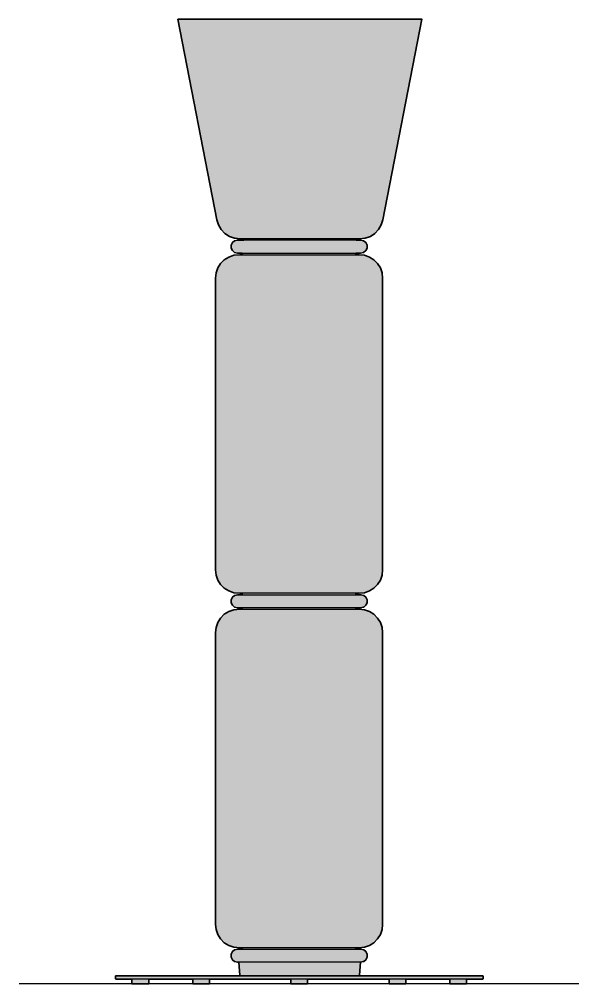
# Model space of a CAD drawing. Header units: millimetres. Extents: x 166 to 2046, y 45 to 2477.
# Drawn here: x 166 to 1003, y 1036 to 2477 of the extents above; entities that cross this region are included whole.
import ezdxf

# ---------------------------------------------------------------- set-up
doc = ezdxf.new("R2010")
doc.units = ezdxf.units.MM
doc.layers.add('Blocks', color=7, linetype='Continuous')
doc.layers.add('Blocks$Fill', color=7, linetype='Continuous', true_color=0xffffff)
for name, color, linetype, lineweight, true_color in [('Blocks$Inner', 7, 'Continuous', 25, 0x007f00), ('Blocks$Outline', 7, 'Continuous', 35, 0xff3f3f), ('Groud', 7, 'Continuous', 25, 0x243775)]:
    doc.layers.add(name, color=color, linetype=linetype, lineweight=lineweight, true_color=true_color)

# ---------------------------------------------------------------- blocks, each defined once
blk = doc.blocks.new('Noctambule Floor 2 High Cylinder Cone Floor Lamp Front')
at = {"layer": 'Blocks$Fill'}
blk.add_hatch(color=256, dxfattribs=at).paths.add_polyline_path([(517.1, 1114.1), (525.1, 1116.8), (531.9, 1121.2), (537.4, 1127), (541.5, 1133.9), (544, 1141.5), (602.2, 1441.2), (601.9, 1441.2), (237.3, 1441.2), (295.6, 1141.5), (298, 1133.9), (302.1, 1127), (307.6, 1121.2), (314.4, 1116.8), (321.9, 1114.1), (323.1, 1114.1), (330.1, 1113.2), (331.2, 1113.2), (333.8, 1113.2), (334.8, 1112.9), (335.5, 1112.2), (335.8, 1111.2), (326.6, 1111.2), (326.2, 1111.2), (322.1, 1110.3), (318.8, 1107.6), (316.9, 1103.7), (316.9, 1099.4), (318.8, 1095.5), (322.1, 1092.9), (326.6, 1091.9), (327.8, 1091.9), (333.6, 1091.9), (333.6, 1089.7), (333.6, 1089.7), (333.8, 1089.7), (333.8, 1089.7), (333, 1089.4), (330, 1089.4), (321.6, 1088.5), (320.8, 1088.5), (313.4, 1085.9), (306.7, 1081.8), (301.2, 1076.2), (297, 1069.6), (294.4, 1062.2), (293.6, 1054.4), (293.6, 618.4), (294.4, 610.6), (297, 603.2), (301.2, 596.6), (306.7, 591), (313.4, 586.9), (320.8, 584.3), (321.6, 584.3), (330.1, 583.4), (332.2, 583.4), (332.7, 583.4), (333.6, 583.2), (333.6, 581.2), (326.7, 581.2), (322, 580.3), (318.7, 577.6), (316.8, 573.7), (316.8, 569.4), (318.7, 565.5), (322, 562.9), (326.3, 561.9), (326.7, 561.9), (333.6, 561.9), (333.6, 559.9), (332.7, 559.7), (330, 559.7), (321.6, 558.8), (320.8, 558.8), (313.4, 556.2), (306.7, 552.1), (301.2, 546.5), (297, 539.9), (294.4, 532.5), (293.6, 524.7), (293.6, 88.7), (294.4, 80.9), (297, 73.5), (301.2, 66.9), (306.7, 61.3), (313.4, 57.2), (320.8, 54.6), (321.6, 54.6), (330.1, 53.7), (332.2, 53.7), (332.7, 53.7), (333.6, 53.5), (333.6, 51.5), (326.7, 51.5), (322, 50.6), (318.7, 47.9), (316.8, 44), (316.8, 39.7), (318.7, 35.8), (322, 33.2), (326.3, 32.2), (326.7, 32.2), (328.6, 32.2), (330, 12.9), (330.3, 12.3), (331, 12), (144.4, 12), (143.9, 11.5), (143.9, 7.5), (144.4, 7), (144.6, 7), (168.6, 7), (168.6, 0), (168.8, 0), (193.6, 0), (193.6, 7), (259.4, 7), (259.4, 0), (259.6, 0), (284.4, 0), (284.4, 7), (406.3, 7), (406.3, 0), (406.5, 0), (431.3, 0), (431.3, 7), (553.3, 7), (553.3, 0), (553.5, 0), (578.3, 0), (578.3, 7), (644.1, 7), (644.1, 0), (644.3, 0), (669.1, 0), (669.1, 7), (693.4, 7), (693.9, 7.5), (693.9, 11.5), (693.4, 12), (693.2, 12), (508.1, 12), (508.7, 12.3), (509.1, 12.9), (510.5, 32.2), (510.5, 32.2), (514.5, 33.2), (515.1, 33.2), (518.4, 35.8), (520.3, 39.7), (520.3, 44), (518.4, 47.9), (515.1, 50.6), (510.9, 51.5), (510.7, 51.5), (503.6, 51.5), (503.6, 53.5), (504.5, 53.7), (508.6, 53.7), (516.3, 54.6), (523.7, 57.2), (530.4, 61.3), (535.9, 66.9), (540.1, 73.5), (542.7, 80.9), (543.5, 88.7), (543.5, 524.7), (542.7, 532.5), (540.1, 539.9), (535.9, 546.5), (530.4, 552.1), (523.7, 556.2), (516.3, 558.8), (508.6, 559.7), (508.5, 559.7), (504.5, 559.7), (503.6, 559.9), (503.6, 561.9), (510.5, 561.9), (514.5, 562.9), (515.1, 562.9), (518.4, 565.5), (520.3, 569.4), (520.3, 573.7), (518.4, 577.6), (515.1, 580.3), (510.9, 581.2), (510.7, 581.2), (503.6, 581.2), (503.6, 583.2), (504.5, 583.4), (508.6, 583.4), (516.3, 584.3), (523.7, 586.9), (530.4, 591), (535.9, 596.6), (540.1, 603.2), (542.7, 610.6), (543.5, 618.4), (543.5, 1054.4), (542.7, 1062.2), (540.1, 1069.6), (535.9, 1076.2), (530.4, 1081.8), (523.7, 1085.9), (516.3, 1088.5), (508.6, 1089.4), (508.5, 1089.4), (504.5, 1089.4), (503.3, 1089.7), (503.3, 1089.7), (503.3, 1089.7), (503.6, 1089.7), (503.6, 1091.9), (510.6, 1091.9), (515, 1092.9), (518.3, 1095.5), (520.2, 1099.4), (520.2, 1103.7), (518.3, 1107.6), (515, 1110.3), (515, 1110.3), (510.4, 1111.2), (509, 1111.2), (503.7, 1111.2), (504, 1112.2), (504.7, 1112.9), (505.4, 1113.2), (509.1, 1113.2)], flags=0)
at = {"layer": 'Blocks$Inner'}
blk.add_line((330, 12.9), (328.6, 32.2), dxfattribs=at)
for points in [[(517.1, 1114.1), (509.1, 1113.2), (507.8, 1113.2), (505.5, 1113.2), (502.5, 1113.2), (498.6, 1113.2), (494, 1113.2), (488.7, 1113.2), (482.7, 1113.2), (476.1, 1113.2), (469, 1113.2), (461.4, 1113.2), (453.4, 1113.2), (445.1, 1113.2), (436.5, 1113.2), (427.7, 1113.2), (418.9, 1113.2), (410.1, 1113.2), (401.4, 1113.2), (392.9, 1113.2), (384.6, 1113.2), (376.7, 1113.2), (365.9, 1113.2), (360.3, 1113.2), (354.8, 1113.2), (349.6, 1113.2), (344.6, 1113.2), (340.2, 1113.2), (336.4, 1113.2), (333.4, 1113.2), (331.2, 1113.2), (330.1, 1113.2), (323.1, 1114.1), (321.9, 1114.1), (314.4, 1116.8), (307.6, 1121.2), (302.1, 1127), (298, 1133.9), (295.6, 1141.5), (237.3, 1441.2), (237.7, 1441.2), (239.1, 1441.2), (242.6, 1441.2), (247, 1441.2), (251.9, 1441.2), (256.9, 1441.2), (261.8, 1441.2), (266.6, 1441.2), (271, 1441.2), (275.2, 1441.2), (279, 1441.2), (282.5, 1441.2), (288.8, 1441.2), (299, 1441.2), (310, 1441.2), (320.9, 1441.2), (332.3, 1441.2), (348.4, 1441.2), (363.1, 1441.2), (376.2, 1441.2), (387.8, 1441.2), (398.1, 1441.2), (407.1, 1441.2), (415.1, 1441.2), (422, 1441.2), (428.1, 1441.2), (433.5, 1441.2), (442.8, 1441.2), (456.7, 1441.2), (470.5, 1441.2), (484.7, 1441.2), (496.7, 1441.2), (506.8, 1441.2), (515.4, 1441.2), (522.7, 1441.2), (528.8, 1441.2), (534.1, 1441.2), (538.6, 1441.2), (546.1, 1441.2), (551.5, 1441.2), (559.2, 1441.2), (566.4, 1441.2), (576.4, 1441.2), (583.8, 1441.2), (589.3, 1441.2), (593.3, 1441.2), (596.3, 1441.2), (598.4, 1441.2), (599.8, 1441.2), (600.8, 1441.2), (601.5, 1441.2), (601.9, 1441.2), (602.2, 1441.2), (544, 1141.5), (541.5, 1133.9), (537.4, 1127), (531.9, 1121.2), (525.1, 1116.8)], [(516.3, 584.3), (508.6, 583.4), (506.7, 583.4), (504.4, 583.4), (501.4, 583.4), (497.5, 583.4), (492.9, 583.4), (487.6, 583.4), (481.6, 583.4), (475, 583.4), (467.9, 583.4), (460.3, 583.4), (452.2, 583.4), (443.9, 583.4), (435.3, 583.4), (426.6, 583.4), (417.7, 583.4), (408.9, 583.4), (400.2, 583.4), (391.6, 583.4), (383.4, 583.4), (375.4, 583.4), (367.9, 583.4), (360.8, 583.4), (354.3, 583.4), (348.5, 583.4), (343.3, 583.4), (338.8, 583.4), (335.1, 583.4), (332.2, 583.4), (330.1, 583.4), (321.6, 584.3), (320.8, 584.3), (313.4, 586.9), (306.7, 591), (301.2, 596.6), (297, 603.2), (294.4, 610.6), (293.6, 618.4), (293.6, 1054.4), (294.4, 1062.2), (297, 1069.6), (301.2, 1076.2), (306.7, 1081.8), (313.4, 1085.9), (320.8, 1088.5), (321.6, 1088.5), (330, 1089.4), (332.1, 1089.4), (334.4, 1089.4), (336.9, 1089.4), (339.5, 1089.4), (341.9, 1089.4), (344.2, 1089.4), (346.4, 1089.4), (350.5, 1089.4), (353.8, 1089.4), (359.2, 1089.4), (365, 1089.4), (372.4, 1089.4), (379.1, 1089.4), (385.3, 1089.4), (390.8, 1089.4), (395.7, 1089.4), (400.1, 1089.4), (403.9, 1089.4), (407.3, 1089.4), (413.3, 1089.4), (422.4, 1089.4), (431.5, 1089.4), (440.2, 1089.4), (447.6, 1089.4), (453.8, 1089.4), (459.2, 1089.4), (463.7, 1089.4), (467.5, 1089.4), (470.7, 1089.4), (473.5, 1089.4), (478.1, 1089.4), (484.6, 1089.4), (490.5, 1089.4), (498.8, 1089.4), (501.4, 1089.4), (504.1, 1089.4), (506, 1089.4), (507.2, 1089.4), (508.5, 1089.4), (508.6, 1089.4), (516.3, 1088.5), (523.7, 1085.9), (530.4, 1081.8), (535.9, 1076.2), (540.1, 1069.6), (542.7, 1062.2), (543.5, 1054.4), (543.5, 618.4), (542.7, 610.6), (540.1, 603.2), (535.9, 596.6), (530.4, 591), (523.7, 586.9)], [(510.7, 581.2), (510.9, 581.2), (515.1, 580.3), (518.4, 577.6), (520.3, 573.7), (520.3, 569.4), (518.4, 565.5), (515.1, 562.9), (514.5, 562.9), (510.5, 561.9), (509.3, 561.9), (507.2, 561.9), (504.2, 561.9), (500.4, 561.9), (495.8, 561.9), (490.5, 561.9), (484.5, 561.9), (477.8, 561.9), (470.6, 561.9), (462.8, 561.9), (450.9, 561.9), (443.9, 561.9), (436.3, 561.9), (428.1, 561.9), (419.5, 561.9), (410.6, 561.9), (401.4, 561.9), (394.4, 561.9), (387.4, 561.9), (382.8, 561.9), (373.8, 561.9), (365.1, 561.9), (359, 561.9), (353.3, 561.9), (349.7, 561.9), (343.1, 561.9), (337.5, 561.9), (333, 561.9), (329.6, 561.9), (327.8, 561.9), (326.7, 561.9), (326.3, 561.9), (322, 562.9), (318.7, 565.5), (316.8, 569.4), (316.8, 573.7), (318.7, 577.6), (322, 580.3), (326.7, 581.2), (328.2, 581.2), (330.4, 581.2), (333.6, 581.2), (337.5, 581.2), (342.2, 581.2), (347.7, 581.2), (353.9, 581.2), (360.6, 581.2), (368, 581.2), (375.8, 581.2), (384, 581.2), (392.6, 581.2), (401.4, 581.2), (410.3, 581.2), (419.4, 581.2), (428.4, 581.2), (437.4, 581.2), (446.2, 581.2), (454.7, 581.2), (462.8, 581.2), (470.6, 581.2), (476.9, 581.2), (482.1, 581.2), (486.3, 581.2), (489.8, 581.2), (492.6, 581.2), (495, 581.2), (496.9, 581.2), (500, 581.2), (504, 581.2), (507.1, 581.2), (508.9, 581.2), (510.1, 581.2)], [(516.3, 54.6), (508.6, 53.7), (506.7, 53.7), (504.4, 53.7), (501.4, 53.7), (497.5, 53.7), (492.9, 53.7), (487.6, 53.7), (481.6, 53.7), (475, 53.7), (467.9, 53.7), (460.3, 53.7), (452.2, 53.7), (443.9, 53.7), (435.3, 53.7), (426.6, 53.7), (417.7, 53.7), (408.9, 53.7), (400.2, 53.7), (391.6, 53.7), (383.4, 53.7), (375.4, 53.7), (367.9, 53.7), (360.8, 53.7), (354.3, 53.7), (348.5, 53.7), (343.3, 53.7), (338.8, 53.7), (335.1, 53.7), (332.2, 53.7), (330.1, 53.7), (321.6, 54.6), (320.8, 54.6), (313.4, 57.2), (306.7, 61.3), (301.2, 66.9), (297, 73.5), (294.4, 80.9), (293.6, 88.7), (293.6, 524.7), (294.4, 532.5), (297, 539.9), (301.2, 546.5), (306.7, 552.1), (313.4, 556.2), (320.8, 558.8), (321.6, 558.8), (330, 559.7), (332.1, 559.7), (334.4, 559.7), (336.9, 559.7), (339.5, 559.7), (341.9, 559.7), (344.2, 559.7), (346.4, 559.7), (350.5, 559.7), (353.8, 559.7), (359.2, 559.7), (365, 559.7), (372.4, 559.7), (379.1, 559.7), (385.3, 559.7), (390.8, 559.7), (395.7, 559.7), (400.1, 559.7), (403.9, 559.7), (407.3, 559.7), (413.3, 559.7), (422.4, 559.7), (431.5, 559.7), (440.2, 559.7), (447.6, 559.7), (453.8, 559.7), (459.2, 559.7), (463.7, 559.7), (467.5, 559.7), (470.7, 559.7), (473.5, 559.7), (478.1, 559.7), (484.6, 559.7), (490.5, 559.7), (498.8, 559.7), (501.4, 559.7), (504.1, 559.7), (506, 559.7), (507.2, 559.7), (508.5, 559.7), (508.6, 559.7), (516.3, 558.8), (523.7, 556.2), (530.4, 552.1), (535.9, 546.5), (540.1, 539.9), (542.7, 532.5), (543.5, 524.7), (543.5, 88.7), (542.7, 80.9), (540.1, 73.5), (535.9, 66.9), (530.4, 61.3), (523.7, 57.2)], [(510.7, 51.5), (510.9, 51.5), (515.1, 50.6), (518.4, 47.9), (520.3, 44), (520.3, 39.7), (518.4, 35.8), (515.1, 33.2), (514.5, 33.2), (510.5, 32.2), (509.3, 32.2), (507.2, 32.2), (504.2, 32.2), (500.4, 32.2), (495.8, 32.2), (490.5, 32.2), (484.5, 32.2), (477.8, 32.2), (470.6, 32.2), (462.8, 32.2), (450.9, 32.2), (443.9, 32.2), (436.3, 32.2), (428.1, 32.2), (419.5, 32.2), (410.6, 32.2), (401.4, 32.2), (394.4, 32.2), (387.4, 32.2), (382.8, 32.2), (373.8, 32.2), (365.1, 32.2), (359, 32.2), (353.3, 32.2), (349.7, 32.2), (343.1, 32.2), (337.5, 32.2), (333, 32.2), (329.6, 32.2), (327.8, 32.2), (326.7, 32.2), (326.3, 32.2), (322, 33.2), (318.7, 35.8), (316.8, 39.7), (316.8, 44), (318.7, 47.9), (322, 50.6), (326.7, 51.5), (328.2, 51.5), (330.4, 51.5), (333.6, 51.5), (337.5, 51.5), (342.2, 51.5), (347.7, 51.5), (353.9, 51.5), (360.6, 51.5), (368, 51.5), (375.8, 51.5), (384, 51.5), (392.6, 51.5), (401.4, 51.5), (410.3, 51.5), (419.4, 51.5), (428.4, 51.5), (437.4, 51.5), (446.2, 51.5), (454.7, 51.5), (462.8, 51.5), (470.6, 51.5), (476.9, 51.5), (482.1, 51.5), (486.3, 51.5), (489.8, 51.5), (492.6, 51.5), (495, 51.5), (496.9, 51.5), (500, 51.5), (504, 51.5), (507.1, 51.5), (508.9, 51.5), (510.1, 51.5)], [(693.9, 11.5), (693.9, 7.5), (693.4, 7), (693.1, 7), (692.5, 7), (691.8, 7), (690.9, 7), (689, 7), (687.2, 7), (683.9, 7), (679.9, 7), (672.1, 7), (663.9, 7), (655.7, 7), (647.8, 7), (640.3, 7), (633.4, 7), (627, 7), (621.2, 7), (616, 7), (611.3, 7), (602.7, 7), (589.2, 7), (574.9, 7), (557.3, 7), (541.4, 7), (527, 7), (514.1, 7), (502.6, 7), (492.5, 7), (483.5, 7), (475.6, 7), (468.6, 7), (456.3, 7), (447, 7), (433, 7), (418.9, 7), (403.3, 7), (389.8, 7), (378, 7), (367.8, 7), (358.9, 7), (351.2, 7), (344.4, 7), (332.8, 7), (324.2, 7), (311.4, 7), (298.9, 7), (279.1, 7), (262.6, 7), (248.9, 7), (237.4, 7), (227.9, 7), (219.8, 7), (213.1, 7), (207.4, 7), (202.6, 7), (198.5, 7), (191.7, 7), (182.3, 7), (173.8, 7), (168, 7), (162.8, 7), (155.3, 7), (150.3, 7), (147.2, 7), (145.4, 7), (144.6, 7), (144.4, 7), (143.9, 7.5), (143.9, 11.5), (144.4, 12), (144.7, 12), (145.2, 12), (146, 12), (146.8, 12), (148.8, 12), (150.6, 12), (153.9, 12), (157.9, 12), (165.7, 12), (173.9, 12), (182.1, 12), (190, 12), (197.4, 12), (204.4, 12), (210.7, 12), (216.5, 12), (221.8, 12), (226.5, 12), (235.1, 12), (248.6, 12), (262.9, 12), (280.4, 12), (296.4, 12), (310.8, 12), (323.7, 12), (335.1, 12), (345.3, 12), (354.3, 12), (362.2, 12), (369.2, 12), (381.5, 12), (390.8, 12), (404.8, 12), (418.9, 12), (434.4, 12), (448, 12), (459.8, 12), (470, 12), (478.9, 12), (486.6, 12), (493.3, 12), (505, 12), (513.6, 12), (526.4, 12), (538.9, 12), (558.7, 12), (575.2, 12), (588.9, 12), (600.3, 12), (609.9, 12), (618, 12), (624.7, 12), (630.4, 12), (635.2, 12), (639.2, 12), (646.1, 12), (655.5, 12), (664, 12), (669.8, 12), (675, 12), (682.5, 12), (687.5, 12), (690.6, 12), (692.4, 12), (693.2, 12), (693.4, 12)]]:
    blk.add_lwpolyline(points, close=True, dxfattribs=at)
for points in [[(326.6, 1111.2), (326.2, 1111.2), (322.1, 1110.3), (318.8, 1107.6), (316.9, 1103.7), (316.9, 1099.4), (318.8, 1095.5), (322.1, 1092.9), (326.6, 1091.9), (327.8, 1091.9), (329.9, 1091.9), (332.9, 1091.9), (336.7, 1091.9), (341.3, 1091.9), (346.6, 1091.9), (352.7, 1091.9), (359.3, 1091.9), (366.6, 1091.9), (374.3, 1091.9), (382.4, 1091.9), (390.9, 1091.9), (399.7, 1091.9), (408.7, 1091.9), (417.7, 1091.9), (426.8, 1091.9), (435.7, 1091.9), (444.6, 1091.9), (453.1, 1091.9), (461.3, 1091.9), (469.2, 1091.9), (476.5, 1091.9), (483.3, 1091.9), (489.4, 1091.9), (494.9, 1091.9), (499.6, 1091.9), (505.1, 1091.9), (508, 1091.9), (509.8, 1091.9), (510.6, 1091.9), (515, 1092.9), (518.3, 1095.5), (520.2, 1099.4), (520.2, 1103.7), (518.3, 1107.6), (515, 1110.3), (515, 1110.3), (510.4, 1111.2), (509, 1111.2), (506.7, 1111.2), (503.6, 1111.2), (499.6, 1111.2), (492.5, 1111.2), (487.9, 1111.2), (482.4, 1111.2), (476.3, 1111.2), (469.3, 1111.2), (461.6, 1111.2), (453.1, 1111.2), (448.7, 1111.2), (441.7, 1111.2), (434.5, 1111.2), (424.5, 1111.2), (414.3, 1111.2), (409.2, 1111.2), (401.4, 1111.2), (393.8, 1111.2), (383.8, 1111.2), (374.3, 1111.2), (365.3, 1111.2), (357.1, 1111.2), (353.3, 1111.2), (348, 1111.2), (343.2, 1111.2), (337.8, 1111.2), (333.4, 1111.2), (331.6, 1111.2), (329.4, 1111.2), (327.8, 1111.2), (326.6, 1111.2), (322.1, 1110.3)], [(505.4, 1113.2), (504.7, 1112.9), (504, 1112.2), (503.7, 1111.2), (503.7, 1111.2), (503.6, 1111.2), (502.9, 1111.2), (501.1, 1111.2), (498.3, 1111.2), (495, 1111.2), (491.5, 1111.2), (488.1, 1111.2), (484.7, 1111.2), (481.6, 1111.2), (478.7, 1111.2), (476, 1111.2), (471.1, 1111.2), (463.1, 1111.2), (454.5, 1111.2), (446.8, 1111.2), (439.9, 1111.2), (433.8, 1111.2), (428.4, 1111.2), (423.6, 1111.2), (419.4, 1111.2), (415.8, 1111.2), (409.4, 1111.2), (399.9, 1111.2), (390.6, 1111.2), (379.5, 1111.2), (372.4, 1111.2), (366.7, 1111.2), (362, 1111.2), (358.1, 1111.2), (355, 1111.2), (352.4, 1111.2), (350.3, 1111.2), (346.9, 1111.2), (342.6, 1111.2), (339.2, 1111.2), (337.6, 1111.2), (336.5, 1111.2), (336, 1111.2), (335.8, 1111.2), (335.5, 1112.2), (334.8, 1112.9), (333.8, 1113.2)], [(333.6, 1091.9), (333.6, 1089.7), (333.6, 1089.7), (333.8, 1089.7), (333.8, 1089.7), (333.8, 1089.7), (333, 1089.4)], [(503.5, 1091.9), (503.6, 1091.9), (503.6, 1089.7), (503.3, 1089.7), (503.3, 1089.7), (503.3, 1089.7), (504.5, 1089.4)], [(333.6, 581.2), (333.6, 583.2), (332.7, 583.4), (332.6, 583.4)], [(504.5, 583.4), (503.6, 583.2), (503.6, 581.2)], [(333.6, 561.9), (333.6, 559.9), (332.7, 559.7), (332.6, 559.7)], [(504.5, 559.7), (503.6, 559.9), (503.6, 561.9)], [(333.6, 51.5), (333.6, 53.5), (332.7, 53.7), (332.6, 53.7)], [(504.5, 53.7), (503.6, 53.5), (503.6, 51.5)], [(508.7, 12.3), (509.1, 12.9), (510.5, 32.2)], [(193.6, 7), (193.6, 0), (193.3, 0), (192.3, 0), (191.2, 0), (188.5, 0), (185, 0), (182.1, 0), (179.2, 0), (177.3, 0), (173.8, 0), (171, 0), (169.6, 0), (168.8, 0), (168.6, 0), (168.6, 7)], [(284.4, 7), (284.4, 0), (284.1, 0), (283.1, 0), (282.1, 0), (279.3, 0), (275.8, 0), (272.9, 0), (270, 0), (268.1, 0), (264.6, 0), (261.8, 0), (260.4, 0), (259.6, 0), (259.4, 0), (259.4, 7)], [(508, 12), (508.1, 12), (508.7, 12.3), (508, 12), (507.6, 12), (506.4, 12), (504.6, 12), (502.3, 12), (499.8, 12), (497.4, 12), (495, 12), (492.7, 12), (490.5, 12), (486.5, 12), (479.8, 12), (472.3, 12), (465, 12), (458.3, 12), (452.3, 12), (446.9, 12), (442, 12), (437.7, 12), (433.9, 12), (427.2, 12), (422.2, 12), (414.5, 12), (406.8, 12), (398.3, 12), (391, 12), (384.8, 12), (379.6, 12), (375.2, 12), (371.4, 12), (368.2, 12), (362.8, 12), (359, 12), (353.7, 12), (348.8, 12), (341.8, 12), (338, 12), (335.4, 12), (333.6, 12), (332.4, 12), (331.6, 12), (331.2, 12), (331, 12), (330.3, 12.3), (330, 12.9)], [(431.3, 7), (431.3, 0), (431, 0), (430, 0), (429, 0), (426.2, 0), (422.7, 0), (419.8, 0), (416.9, 0), (415, 0), (411.5, 0), (408.7, 0), (407.3, 0), (406.5, 0), (406.3, 0), (406.3, 7)], [(578.3, 7), (578.3, 0), (578, 0), (577, 0), (575.9, 0), (573.2, 0), (569.7, 0), (566.8, 0), (563.9, 0), (562, 0), (558.5, 0), (555.7, 0), (554.3, 0), (553.5, 0), (553.3, 0), (553.3, 7)], [(669.1, 7), (669.1, 0), (668.8, 0), (667.8, 0), (666.8, 0), (664, 0), (660.5, 0), (657.6, 0), (654.7, 0), (652.8, 0), (649.3, 0), (646.5, 0), (645.1, 0), (644.3, 0), (644.1, 0), (644.1, 7)]]:
    blk.add_lwpolyline(points, dxfattribs=at)
at = {"layer": 'Blocks$Outline'}
for points in [[(517.1, 1114.1), (525.1, 1116.8), (531.9, 1121.2), (537.4, 1127), (541.5, 1133.9), (544, 1141.5), (602.2, 1441.2), (601.9, 1441.2), (601.5, 1441.2), (600.8, 1441.2), (599.8, 1441.2), (598.4, 1441.2), (596.3, 1441.2), (593.3, 1441.2), (589.3, 1441.2), (583.8, 1441.2), (576.4, 1441.2), (566.4, 1441.2), (559.2, 1441.2), (551.5, 1441.2), (546.1, 1441.2), (538.6, 1441.2), (534.1, 1441.2), (528.8, 1441.2), (522.7, 1441.2), (515.4, 1441.2), (506.8, 1441.2), (496.7, 1441.2), (484.7, 1441.2), (470.5, 1441.2), (456.7, 1441.2), (442.8, 1441.2), (433.5, 1441.2), (428.1, 1441.2), (422, 1441.2), (415.1, 1441.2), (407.1, 1441.2), (398.1, 1441.2), (387.8, 1441.2), (376.2, 1441.2), (363.1, 1441.2), (348.4, 1441.2), (332.3, 1441.2), (320.9, 1441.2), (310, 1441.2), (299, 1441.2), (288.8, 1441.2), (282.5, 1441.2), (279, 1441.2), (275.2, 1441.2), (271, 1441.2), (266.6, 1441.2), (261.8, 1441.2), (256.9, 1441.2), (251.9, 1441.2), (247, 1441.2), (242.6, 1441.2), (239.1, 1441.2), (237.7, 1441.2), (237.3, 1441.2), (295.6, 1141.5), (298, 1133.9), (302.1, 1127), (307.6, 1121.2), (314.4, 1116.8), (321.9, 1114.1), (323.1, 1114.1), (330.1, 1113.2), (331.2, 1113.2), (333.4, 1113.2), (333.8, 1113.2)], [(326.6, 1111.2), (326.2, 1111.2), (322.1, 1110.3), (318.8, 1107.6), (316.9, 1103.7), (316.9, 1099.4), (318.8, 1095.5), (322.1, 1092.9), (326.6, 1091.9), (327.8, 1091.9), (329.9, 1091.9), (332.9, 1091.9), (333.6, 1091.9)], [(335.8, 1111.2), (333.4, 1111.2), (331.6, 1111.2), (329.4, 1111.2), (327.8, 1111.2), (326.6, 1111.2)], [(333.8, 1113.2), (334.8, 1112.9), (335.5, 1112.2), (335.8, 1111.2)], [(503.6, 1091.9), (505.1, 1091.9), (508, 1091.9), (509.8, 1091.9), (510.6, 1091.9), (515, 1092.9), (518.3, 1095.5), (520.2, 1099.4), (520.2, 1103.7), (518.3, 1107.6), (515, 1110.3), (515, 1110.3), (510.4, 1111.2), (509, 1111.2), (506.7, 1111.2), (503.7, 1111.2)], [(503.7, 1111.2), (504, 1112.2), (504.7, 1112.9), (505.4, 1113.2)], [(505.4, 1113.2), (505.5, 1113.2), (507.8, 1113.2), (509.1, 1113.2), (517.1, 1114.1)], [(333, 1089.4), (332.1, 1089.4), (330, 1089.4), (321.6, 1088.5), (320.8, 1088.5), (313.4, 1085.9), (306.7, 1081.8), (301.2, 1076.2), (297, 1069.6), (294.4, 1062.2), (293.6, 1054.4), (293.6, 618.4), (294.4, 610.6), (297, 603.2), (301.2, 596.6), (306.7, 591), (313.4, 586.9), (320.8, 584.3), (321.6, 584.3), (330.1, 583.4), (332.2, 583.4), (332.7, 583.4)], [(333.6, 1091.9), (333.6, 1089.7), (333.6, 1089.7), (333.8, 1089.7), (333.8, 1089.7), (333.8, 1089.7), (333, 1089.4)], [(504.5, 1089.4), (503.3, 1089.7), (503.3, 1089.7), (503.3, 1089.7), (503.6, 1089.7), (503.6, 1091.9)], [(516.3, 584.3), (523.7, 586.9), (530.4, 591), (535.9, 596.6), (540.1, 603.2), (542.7, 610.6), (543.5, 618.4), (543.5, 1054.4), (542.7, 1062.2), (540.1, 1069.6), (535.9, 1076.2), (530.4, 1081.8), (523.7, 1085.9), (516.3, 1088.5), (508.6, 1089.4), (508.5, 1089.4), (507.2, 1089.4), (506, 1089.4), (504.5, 1089.4)], [(333.6, 581.2), (330.4, 581.2), (328.2, 581.2), (326.7, 581.2), (322, 580.3), (318.7, 577.6), (316.8, 573.7), (316.8, 569.4), (318.7, 565.5), (322, 562.9), (326.3, 561.9), (326.7, 561.9), (327.8, 561.9), (329.6, 561.9), (333, 561.9), (333.6, 561.9)], [(332.7, 583.4), (333.6, 583.2)], [(333.6, 583.2), (333.6, 581.2)], [(503.6, 583.2), (504.5, 583.4)], [(503.6, 581.2), (503.6, 583.2)], [(503.6, 561.9), (504.2, 561.9), (507.2, 561.9), (509.3, 561.9), (510.5, 561.9), (514.5, 562.9), (515.1, 562.9), (518.4, 565.5), (520.3, 569.4), (520.3, 573.7), (518.4, 577.6), (515.1, 580.3), (510.9, 581.2), (510.7, 581.2)], [(510.7, 581.2), (510.1, 581.2), (508.9, 581.2), (507.1, 581.2), (504, 581.2), (503.6, 581.2)], [(504.5, 583.4), (506.7, 583.4), (508.6, 583.4), (516.3, 584.3)], [(332.7, 559.7), (332.1, 559.7), (330, 559.7), (321.6, 558.8), (320.8, 558.8), (313.4, 556.2), (306.7, 552.1), (301.2, 546.5), (297, 539.9), (294.4, 532.5), (293.6, 524.7), (293.6, 88.7), (294.4, 80.9), (297, 73.5), (301.2, 66.9), (306.7, 61.3), (313.4, 57.2), (320.8, 54.6), (321.6, 54.6), (330.1, 53.7), (332.2, 53.7), (332.7, 53.7)], [(333.6, 559.9), (332.7, 559.7)], [(333.6, 561.9), (333.6, 559.9)], [(503.6, 559.9), (503.6, 561.9)], [(504.5, 559.7), (503.6, 559.9)], [(516.3, 54.6), (523.7, 57.2), (530.4, 61.3), (535.9, 66.9), (540.1, 73.5), (542.7, 80.9), (543.5, 88.7), (543.5, 524.7), (542.7, 532.5), (540.1, 539.9), (535.9, 546.5), (530.4, 552.1), (523.7, 556.2), (516.3, 558.8), (508.6, 559.7), (508.5, 559.7), (507.2, 559.7), (506, 559.7), (504.5, 559.7)], [(333.6, 51.5), (330.4, 51.5), (328.2, 51.5), (326.7, 51.5), (322, 50.6), (318.7, 47.9), (316.8, 44), (316.8, 39.7), (318.7, 35.8), (322, 33.2), (326.3, 32.2), (326.7, 32.2), (327.8, 32.2), (328.6, 32.2)], [(332.7, 53.7), (333.6, 53.5)], [(333.6, 53.5), (333.6, 51.5)], [(503.6, 53.5), (504.5, 53.7)], [(503.6, 51.5), (503.6, 53.5)], [(510.7, 51.5), (510.1, 51.5), (508.9, 51.5), (507.1, 51.5), (504, 51.5), (503.6, 51.5)], [(504.5, 53.7), (506.7, 53.7), (508.6, 53.7), (516.3, 54.6)], [(510.5, 32.2), (510.5, 32.2), (514.5, 33.2), (515.1, 33.2), (518.4, 35.8), (520.3, 39.7), (520.3, 44), (518.4, 47.9), (515.1, 50.6), (510.9, 51.5), (510.7, 51.5)], [(328.6, 32.2), (330, 12.9), (330.3, 12.3), (331, 12)], [(508.7, 12.3), (509.1, 12.9), (510.5, 32.2)], [(331, 12), (323.7, 12), (310.8, 12), (296.4, 12), (280.4, 12), (262.9, 12), (248.6, 12), (235.1, 12), (226.5, 12), (221.8, 12), (216.5, 12), (210.7, 12), (204.4, 12), (197.4, 12), (190, 12), (182.1, 12), (173.9, 12), (165.7, 12), (157.9, 12), (153.9, 12), (150.6, 12), (148.8, 12), (146.8, 12), (146, 12), (145.2, 12), (144.7, 12), (144.4, 12), (143.9, 11.5), (143.9, 7.5), (144.4, 7), (144.6, 7), (145.4, 7), (147.2, 7), (150.3, 7), (155.3, 7), (162.8, 7), (168, 7), (168.6, 7)], [(168.6, 7), (168.6, 0), (168.8, 0), (169.6, 0), (171, 0), (173.8, 0), (177.3, 0), (179.2, 0), (182.1, 0), (185, 0), (188.5, 0), (191.2, 0), (192.3, 0), (193.3, 0), (193.6, 0), (193.6, 7)], [(193.6, 7), (198.5, 7), (202.6, 7), (207.4, 7), (213.1, 7), (219.8, 7), (227.9, 7), (237.4, 7), (248.9, 7), (259.4, 7)], [(259.4, 7), (259.4, 0), (259.6, 0), (260.4, 0), (261.8, 0), (264.6, 0), (268.1, 0), (270, 0), (272.9, 0), (275.8, 0), (279.3, 0), (282.1, 0), (283.1, 0), (284.1, 0), (284.4, 0), (284.4, 7)], [(284.4, 7), (298.9, 7), (311.4, 7), (324.2, 7), (332.8, 7), (344.4, 7), (351.2, 7), (358.9, 7), (367.8, 7), (378, 7), (389.8, 7), (403.3, 7), (406.3, 7)], [(406.3, 7), (406.3, 0), (406.5, 0), (407.3, 0), (408.7, 0), (411.5, 0), (415, 0), (416.9, 0), (419.8, 0), (422.7, 0), (426.2, 0), (429, 0), (430, 0), (431, 0), (431.3, 0), (431.3, 7)], [(431.3, 7), (433, 7), (447, 7), (456.3, 7), (468.6, 7), (475.6, 7), (483.5, 7), (492.5, 7), (502.6, 7), (514.1, 7), (527, 7), (541.4, 7), (553.3, 7)], [(508.1, 12), (508.7, 12.3)], [(693.9, 11.5), (693.4, 12), (693.2, 12), (692.4, 12), (690.6, 12), (687.5, 12), (682.5, 12), (675, 12), (669.8, 12), (664, 12), (655.5, 12), (646.1, 12), (639.2, 12), (635.2, 12), (630.4, 12), (624.7, 12), (618, 12), (609.9, 12), (600.3, 12), (588.9, 12), (575.2, 12), (558.7, 12), (538.9, 12), (526.4, 12), (513.6, 12), (508.1, 12)], [(553.3, 7), (553.3, 0), (553.5, 0), (554.3, 0), (555.7, 0), (558.5, 0), (562, 0), (563.9, 0), (566.8, 0), (569.7, 0), (573.2, 0), (575.9, 0), (577, 0), (578, 0), (578.3, 0), (578.3, 7)], [(578.3, 7), (589.2, 7), (602.7, 7), (611.3, 7), (616, 7), (621.2, 7), (627, 7), (633.4, 7), (640.3, 7), (644.1, 7)], [(644.1, 7), (644.1, 0), (644.3, 0), (645.1, 0), (646.5, 0), (649.3, 0), (652.8, 0), (654.7, 0), (657.6, 0), (660.5, 0), (664, 0), (666.8, 0), (667.8, 0), (668.8, 0), (669.1, 0), (669.1, 7)], [(669.1, 7), (672.1, 7), (679.9, 7), (683.9, 7), (687.2, 7), (689, 7), (690.9, 7), (691.8, 7), (692.5, 7), (693.1, 7), (693.4, 7), (693.9, 7.5), (693.9, 11.5)]]:
    blk.add_lwpolyline(points, dxfattribs=at)

msp = doc.modelspace()

# ---------------------------------------------------------------- linework, layer by layer
at = {"layer": 'Groud'}
msp.add_lwpolyline([(1003.1, 1036.2), (166.4, 1036.2)], dxfattribs=at)

# ---------------------------------------------------------------- block references
at = {"layer": 'Blocks'}
msp.add_blockref('Noctambule Floor 2 High Cylinder Cone Floor Lamp Front', (166.4, 1036.2), dxfattribs=at)

doc.saveas('drawing.dxf')
